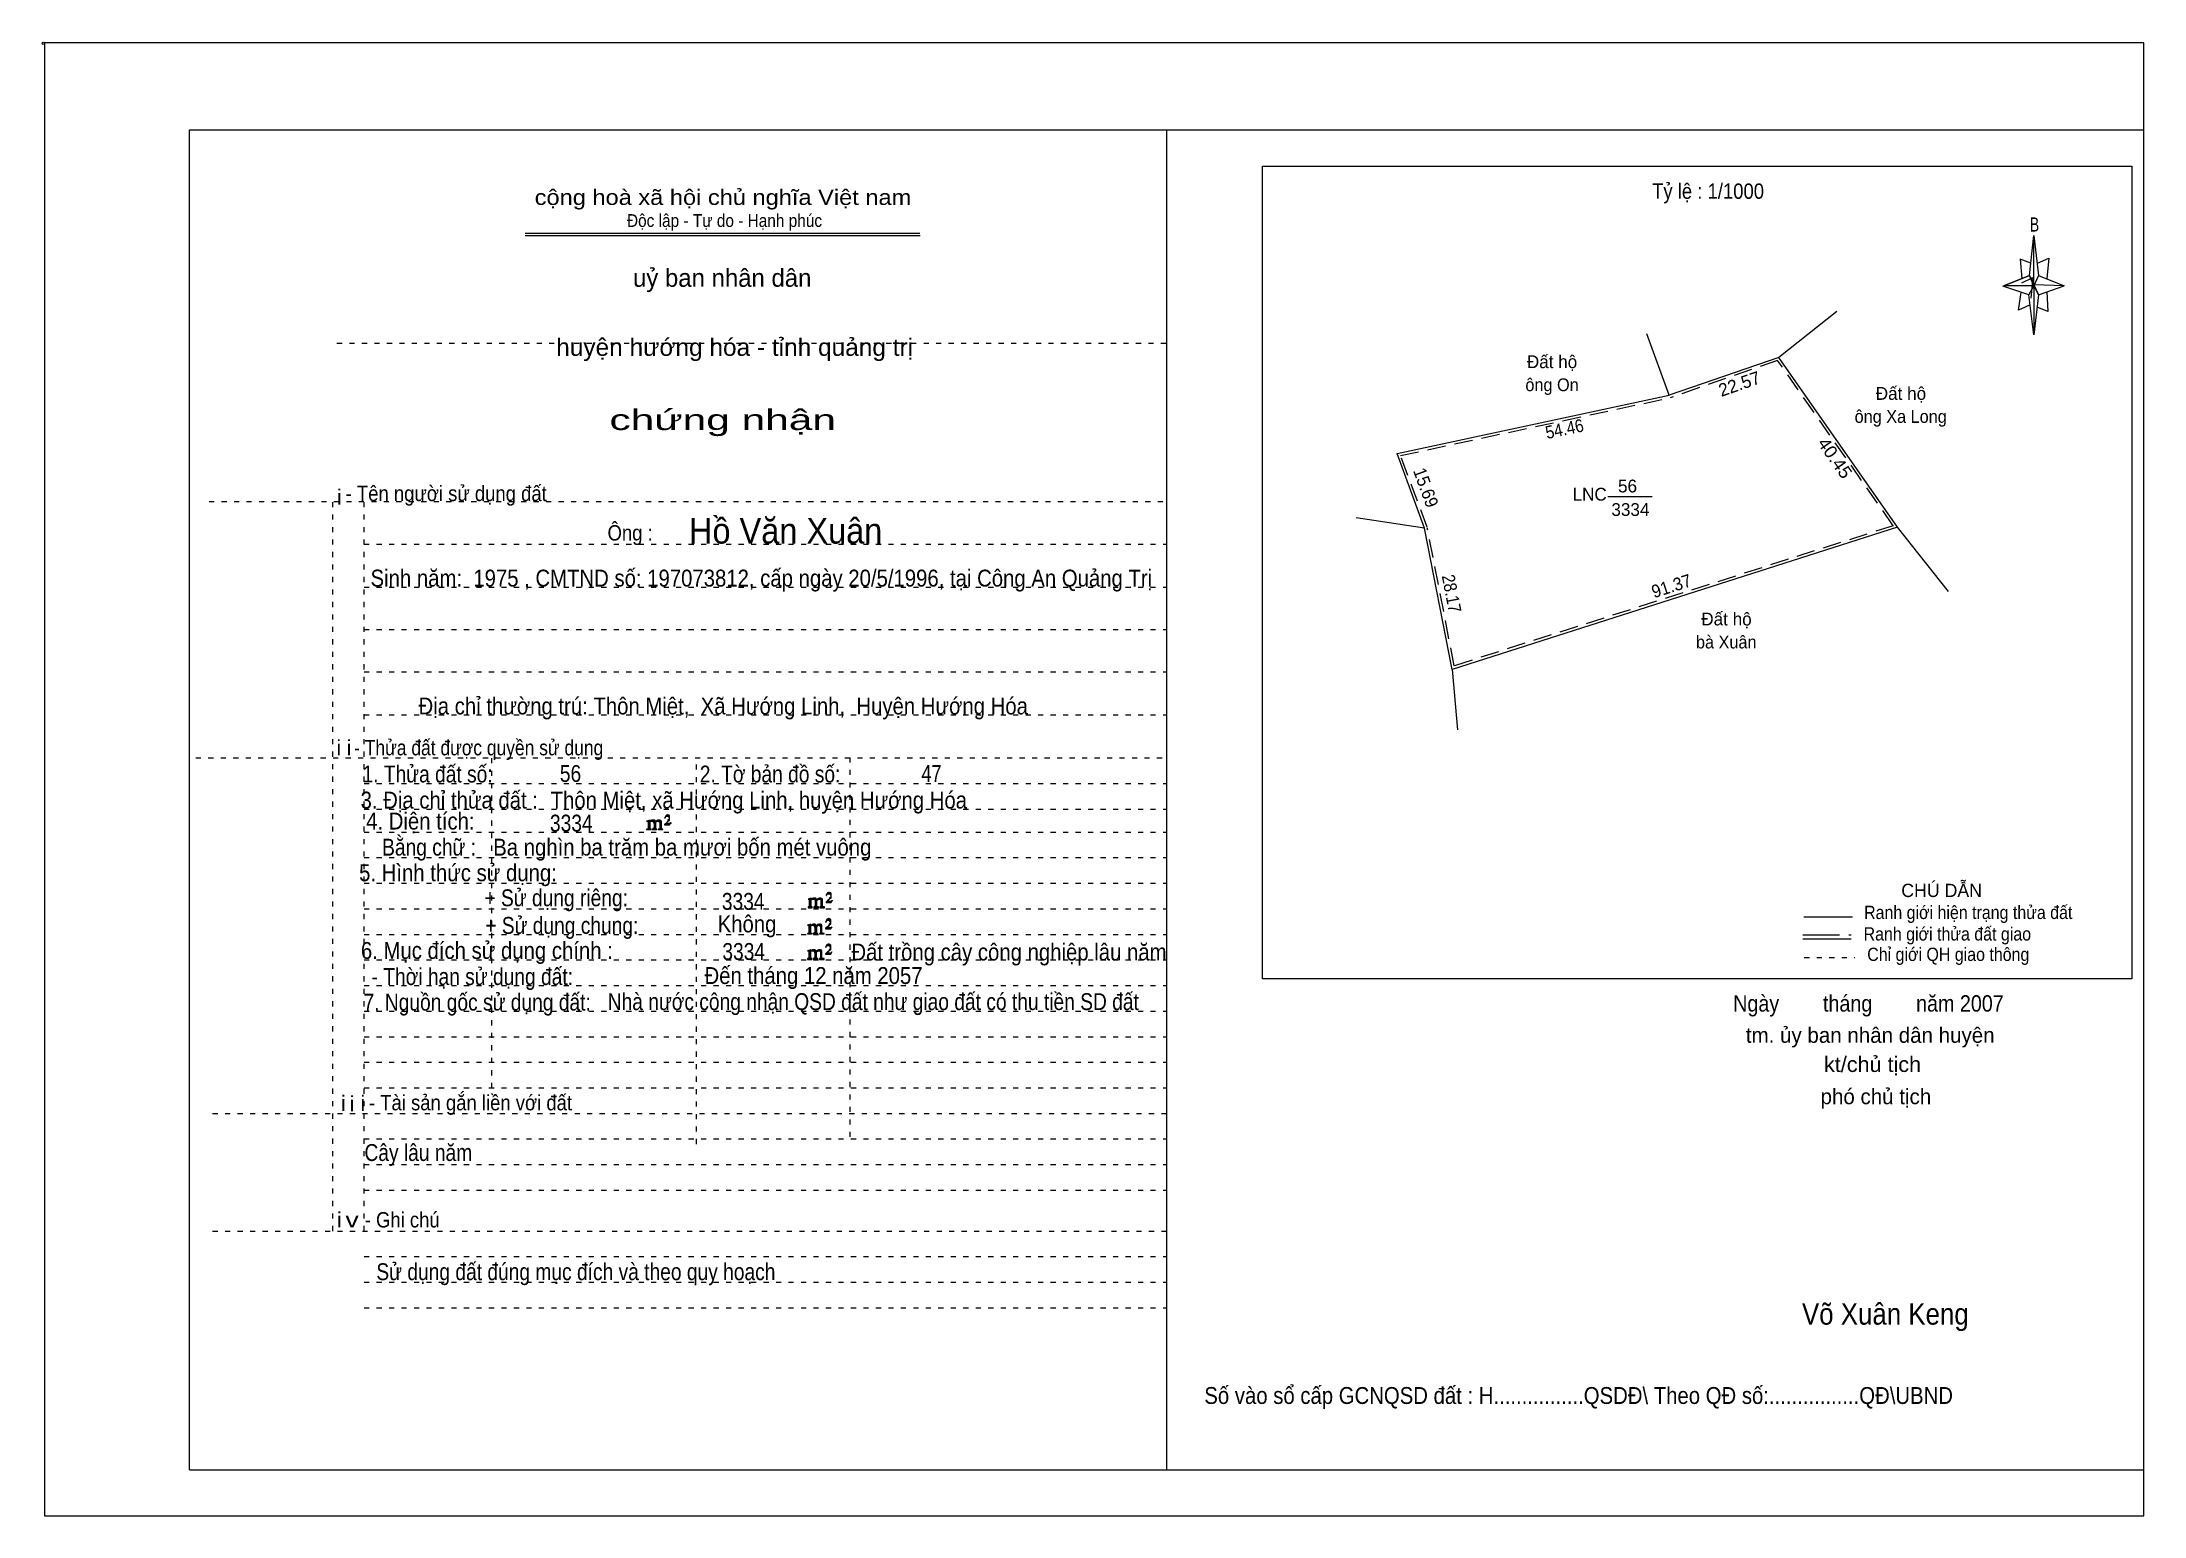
# Model space of a CAD drawing. Header units: centimetres. Extents: x -1.6 to 39.5, y -3.3 to 25.5.
import ezdxf
from ezdxf.enums import TextEntityAlignment as Align

# ---------------------------------------------------------------- set-up
doc = ezdxf.new("R2010")
doc.units = ezdxf.units.CM
doc.header["$LTSCALE"] = 0.12
for name, pattern in [('DOTTED', [1.5, 0.3, -1.2]), ('LONG_DASHED', [7.5, 6, -1.5]), ('MEDIUM_DASHED', [4.5, 3, -1.5])]:
    doc.linetypes.add(name, pattern=pattern)
for name, color, linetype, lineweight in [('1', 7, 'DOTTED', 13), ('10', 7, 'Continuous', 13), ('13', 7, 'Continuous', 13), ('4', 7, 'Continuous', 13), ('5', 7, 'Continuous', 13), ('50', 7, 'Continuous', 13)]:
    doc.layers.add(name, color=color, linetype=linetype, lineweight=lineweight)
doc.layers.add('30', color=7, linetype='Continuous')

msp = doc.modelspace()

# ---------------------------------------------------------------- hatches: boundary and pattern name
at = {"layer": '50'}
for points in [[(10.27, 10.13), (10.27, 10.12), (10.27, 10.11), (10.25, 10.11), (10.24, 10.11), (10.24, 10.1), (10.33, 10.1), (10.33, 10.11), (10.32, 10.11), (10.31, 10.11), (10.31, 10.12), (10.31, 10.13), (10.31, 10.24), (10.31, 10.25), (10.32, 10.26), (10.34, 10.26), (10.35, 10.26), (10.36, 10.26), (10.37, 10.25), (10.39, 10.22), (10.39, 10.13), (10.37, 10.12), (10.37, 10.11), (10.36, 10.11), (10.35, 10.11), (10.35, 10.1), (10.44, 10.1), (10.44, 10.11), (10.43, 10.11), (10.42, 10.11), (10.42, 10.12), (10.42, 10.13), (10.42, 10.24), (10.44, 10.26), (10.45, 10.26), (10.46, 10.26), (10.49, 10.26), (10.49, 10.25), (10.5, 10.24), (10.5, 10.22), (10.5, 10.13), (10.5, 10.12), (10.49, 10.11), (10.49, 10.11), (10.47, 10.11), (10.47, 10.1), (10.56, 10.1), (10.56, 10.11), (10.55, 10.11), (10.54, 10.11), (10.53, 10.12), (10.53, 10.13), (10.53, 10.2), (10.53, 10.25), (10.53, 10.26), (10.52, 10.27), (10.5, 10.28), (10.47, 10.28), (10.46, 10.28), (10.44, 10.27), (10.41, 10.25), (10.41, 10.26), (10.4, 10.28), (10.39, 10.28), (10.37, 10.28), (10.35, 10.28), (10.34, 10.28), (10.32, 10.26), (10.31, 10.26), (10.31, 10.25), (10.31, 10.25), (10.31, 10.26), (10.31, 10.28), (10.24, 10.26), (10.24, 10.26), (10.25, 10.26), (10.27, 10.25), (10.27, 10.24), (10.27, 10.23)], [(10.69, 10.19), (10.72, 10.24), (10.72, 10.24), (10.71, 10.22), (10.69, 10.22), (10.68, 10.22), (10.63, 10.22), (10.66, 10.26), (10.67, 10.27), (10.69, 10.28), (10.69, 10.3), (10.69, 10.32), (10.69, 10.34), (10.69, 10.35), (10.69, 10.37), (10.68, 10.38), (10.67, 10.38), (10.66, 10.39), (10.65, 10.39), (10.63, 10.38), (10.63, 10.38), (10.62, 10.37), (10.61, 10.35), (10.59, 10.33), (10.61, 10.33), (10.61, 10.35), (10.62, 10.35), (10.63, 10.36), (10.65, 10.36), (10.66, 10.36), (10.67, 10.35), (10.68, 10.35), (10.68, 10.32), (10.68, 10.3), (10.66, 10.28), (10.66, 10.26), (10.65, 10.25), (10.59, 10.2), (10.59, 10.19)], [(13.42, 8.61), (13.42, 8.6), (13.42, 8.59), (13.41, 8.59), (13.4, 8.59), (13.4, 8.57), (13.48, 8.57), (13.48, 8.59), (13.47, 8.59), (13.46, 8.59), (13.46, 8.6), (13.46, 8.61), (13.46, 8.72), (13.46, 8.73), (13.47, 8.74), (13.5, 8.74), (13.51, 8.74), (13.52, 8.74), (13.53, 8.73), (13.54, 8.69), (13.54, 8.61), (13.53, 8.6), (13.53, 8.59), (13.52, 8.59), (13.51, 8.59), (13.51, 8.57), (13.6, 8.57), (13.6, 8.59), (13.58, 8.59), (13.57, 8.59), (13.57, 8.6), (13.57, 8.61), (13.57, 8.72), (13.6, 8.74), (13.61, 8.74), (13.62, 8.74), (13.64, 8.74), (13.64, 8.73), (13.65, 8.72), (13.65, 8.69), (13.65, 8.61), (13.65, 8.6), (13.64, 8.59), (13.64, 8.59), (13.63, 8.59), (13.63, 8.57), (13.72, 8.57), (13.72, 8.59), (13.7, 8.59), (13.69, 8.59), (13.68, 8.6), (13.68, 8.61), (13.68, 8.68), (13.68, 8.73), (13.68, 8.74), (13.67, 8.75), (13.65, 8.76), (13.63, 8.76), (13.62, 8.76), (13.6, 8.75), (13.56, 8.73), (13.56, 8.74), (13.55, 8.76), (13.54, 8.76), (13.53, 8.76), (13.51, 8.76), (13.5, 8.76), (13.47, 8.74), (13.46, 8.74), (13.46, 8.73), (13.46, 8.73), (13.46, 8.74), (13.46, 8.76), (13.4, 8.74), (13.4, 8.74), (13.41, 8.74), (13.42, 8.73), (13.42, 8.72), (13.42, 8.71)], [(13.85, 8.67), (13.87, 8.72), (13.87, 8.72), (13.86, 8.69), (13.85, 8.69), (13.84, 8.69), (13.78, 8.69), (13.82, 8.74), (13.83, 8.75), (13.85, 8.76), (13.85, 8.78), (13.85, 8.79), (13.85, 8.82), (13.85, 8.83), (13.85, 8.85), (13.84, 8.86), (13.83, 8.86), (13.82, 8.87), (13.8, 8.87), (13.78, 8.86), (13.78, 8.86), (13.77, 8.85), (13.76, 8.83), (13.75, 8.81), (13.76, 8.81), (13.76, 8.83), (13.77, 8.83), (13.78, 8.84), (13.8, 8.84), (13.82, 8.84), (13.83, 8.83), (13.84, 8.83), (13.84, 8.79), (13.84, 8.78), (13.82, 8.76), (13.82, 8.74), (13.8, 8.73), (13.75, 8.68), (13.75, 8.67)], [(13.41, 8.09), (13.41, 8.08), (13.41, 8.07), (13.4, 8.07), (13.39, 8.07), (13.39, 8.06), (13.48, 8.06), (13.48, 8.07), (13.47, 8.07), (13.45, 8.07), (13.45, 8.08), (13.45, 8.09), (13.45, 8.2), (13.45, 8.21), (13.47, 8.23), (13.49, 8.23), (13.5, 8.23), (13.51, 8.23), (13.52, 8.21), (13.53, 8.18), (13.53, 8.09), (13.52, 8.08), (13.52, 8.07), (13.51, 8.07), (13.5, 8.07), (13.5, 8.06), (13.59, 8.06), (13.59, 8.07), (13.58, 8.07), (13.57, 8.07), (13.57, 8.08), (13.57, 8.09), (13.57, 8.2), (13.59, 8.23), (13.6, 8.23), (13.61, 8.23), (13.63, 8.23), (13.63, 8.21), (13.64, 8.2), (13.64, 8.18), (13.64, 8.09), (13.64, 8.08), (13.63, 8.07), (13.63, 8.07), (13.62, 8.07), (13.62, 8.06), (13.71, 8.06), (13.71, 8.07), (13.7, 8.07), (13.69, 8.07), (13.67, 8.08), (13.67, 8.09), (13.67, 8.17), (13.67, 8.21), (13.67, 8.23), (13.66, 8.24), (13.64, 8.25), (13.62, 8.25), (13.61, 8.25), (13.59, 8.24), (13.55, 8.21), (13.55, 8.23), (13.54, 8.25), (13.53, 8.25), (13.52, 8.25), (13.5, 8.25), (13.49, 8.25), (13.47, 8.23), (13.45, 8.23), (13.45, 8.21), (13.45, 8.21), (13.45, 8.23), (13.45, 8.25), (13.39, 8.23), (13.39, 8.23), (13.4, 8.23), (13.41, 8.21), (13.41, 8.2), (13.41, 8.19)], [(13.84, 8.16), (13.86, 8.2), (13.86, 8.2), (13.85, 8.18), (13.84, 8.18), (13.83, 8.18), (13.77, 8.18), (13.81, 8.23), (13.82, 8.24), (13.84, 8.25), (13.84, 8.27), (13.84, 8.28), (13.84, 8.3), (13.84, 8.31), (13.84, 8.34), (13.83, 8.35), (13.82, 8.35), (13.81, 8.36), (13.8, 8.36), (13.77, 8.35), (13.77, 8.35), (13.76, 8.34), (13.75, 8.31), (13.74, 8.29), (13.75, 8.29), (13.75, 8.31), (13.76, 8.31), (13.77, 8.33), (13.8, 8.33), (13.81, 8.33), (13.82, 8.31), (13.83, 8.31), (13.83, 8.28), (13.83, 8.27), (13.81, 8.25), (13.81, 8.23), (13.8, 8.21), (13.74, 8.17), (13.74, 8.16)], [(13.84, 7.66), (13.86, 7.71), (13.86, 7.71), (13.85, 7.68), (13.84, 7.68), (13.83, 7.68), (13.77, 7.68), (13.81, 7.73), (13.82, 7.74), (13.84, 7.75), (13.84, 7.77), (13.84, 7.78), (13.84, 7.81), (13.84, 7.82), (13.84, 7.84), (13.83, 7.85), (13.82, 7.85), (13.81, 7.86), (13.79, 7.86), (13.77, 7.85), (13.77, 7.85), (13.76, 7.84), (13.75, 7.82), (13.74, 7.8), (13.75, 7.8), (13.75, 7.82), (13.76, 7.82), (13.77, 7.83), (13.79, 7.83), (13.81, 7.83), (13.82, 7.82), (13.83, 7.82), (13.83, 7.78), (13.83, 7.77), (13.81, 7.75), (13.81, 7.73), (13.79, 7.72), (13.74, 7.67), (13.74, 7.66)], [(13.41, 7.6), (13.41, 7.59), (13.41, 7.58), (13.4, 7.58), (13.39, 7.58), (13.39, 7.56), (13.47, 7.56), (13.47, 7.58), (13.46, 7.58), (13.45, 7.58), (13.45, 7.59), (13.45, 7.6), (13.45, 7.71), (13.45, 7.72), (13.46, 7.73), (13.49, 7.73), (13.5, 7.73), (13.51, 7.73), (13.52, 7.72), (13.53, 7.68), (13.53, 7.6), (13.52, 7.59), (13.52, 7.58), (13.51, 7.58), (13.5, 7.58), (13.5, 7.56), (13.59, 7.56), (13.59, 7.58), (13.57, 7.58), (13.56, 7.58), (13.56, 7.59), (13.56, 7.6), (13.56, 7.71), (13.59, 7.73), (13.6, 7.73), (13.61, 7.73), (13.63, 7.73), (13.63, 7.72), (13.64, 7.71), (13.64, 7.68), (13.64, 7.6), (13.64, 7.59), (13.63, 7.58), (13.63, 7.58), (13.62, 7.58), (13.62, 7.56), (13.71, 7.56), (13.71, 7.58), (13.69, 7.58), (13.68, 7.58), (13.67, 7.59), (13.67, 7.6), (13.67, 7.67), (13.67, 7.72), (13.67, 7.73), (13.66, 7.74), (13.64, 7.75), (13.62, 7.75), (13.61, 7.75), (13.59, 7.74), (13.55, 7.72), (13.55, 7.73), (13.54, 7.75), (13.53, 7.75), (13.52, 7.75), (13.5, 7.75), (13.49, 7.75), (13.46, 7.73), (13.45, 7.73), (13.45, 7.72), (13.45, 7.72), (13.45, 7.73), (13.45, 7.75), (13.39, 7.73), (13.39, 7.73), (13.4, 7.73), (13.41, 7.72), (13.41, 7.71), (13.41, 7.7)]]:
    msp.add_hatch(color=256, dxfattribs=at).paths.add_polyline_path(points)

# ---------------------------------------------------------------- linework, layer by layer
at = {"layer": '1', "linetype": 'Continuous'}
for p, q in [((1.31, -2.42), (1.31, 23.78)), ((1.31, 23.78), (39.51, 23.78)), ((20.41, -2.42), (20.41, 23.78)), ((39.51, -2.42), (39.51, 23.78)), ((7.87, 21.76), (15.58, 21.76)), ((7.87, 21.71), (15.59, 21.71)), ((37.26, 20.55), (36.75, 20.72)), ((1.31, -2.42), (39.51, -2.42))]:
    msp.add_line(p, q, dxfattribs=at)
at = {"layer": '1'}
for p, q in [((4.19, 19.61), (20.41, 19.61)), ((1.69, 16.51), (20.41, 16.51)), ((4.11, 2.25), (4.11, 16.51)), ((4.72, 2.25), (4.72, 16.51)), ((4.72, 15.68), (20.41, 15.68)), ((4.72, 14.84), (20.41, 14.84)), ((4.72, 14.01), (20.41, 14.01)), ((4.72, 13.18), (20.41, 13.18)), ((4.72, 12.34), (20.41, 12.34)), ((1.43, 11.5), (20.41, 11.5)), ((7.22, 5.05), (7.22, 11.5)), ((11.22, 3.95), (11.22, 11.5)), ((14.22, 4.09), (14.22, 11.5)), ((4.72, 11), (20.41, 11)), ((4.72, 10.5), (20.41, 10.5)), ((4.72, 10.05), (20.41, 10.05)), ((4.72, 9.55), (20.41, 9.55)), ((4.72, 9.05), (20.41, 9.05)), ((4.72, 8.55), (20.41, 8.55)), ((4.72, 8.05), (20.41, 8.05)), ((4.72, 7.55), (20.41, 7.55)), ((4.72, 7.05), (20.41, 7.05)), ((4.72, 6.55), (20.41, 6.55)), ((4.72, 6.05), (20.41, 6.05)), ((4.72, 5.55), (20.41, 5.55)), ((4.72, 5.05), (20.41, 5.05)), ((1.76, 4.55), (20.41, 4.55)), ((4.72, 4.05), (20.41, 4.05)), ((4.72, 3.55), (20.41, 3.55)), ((4.72, 3.05), (20.41, 3.05)), ((1.76, 2.25), (20.41, 2.25)), ((4.72, 1.75), (20.41, 1.75)), ((4.72, 1.25), (20.41, 1.25)), ((4.72, 0.75), (20.41, 0.75))]:
    msp.add_line(p, q, dxfattribs=at)
at = {"layer": '1', "linetype": 'Continuous'}
msp.add_lwpolyline([(-1.53, -3.32), (39.51, -3.32), (39.51, 25.48), (-1.53, 25.48)], close=True, dxfattribs=at)
msp.add_lwpolyline([(37.27, 20.35), (37.06, 20.25), (37.11, 20.6)], dxfattribs=at)
at = {"layer": '10'}
for p, q in [((33.51, 20.23), (32.37, 19.33)), ((30.23, 18.59), (29.79, 19.79)), ((24.91, 17.45), (30.23, 18.59)), ((25.45, 15.99), (24.91, 17.45)), ((25.45, 15.99), (24.11, 16.19)), ((25.99, 13.23), (25.45, 15.99)), ((34.69, 16.01), (25.99, 13.23)), ((35.69, 14.75), (34.69, 16.01)), ((25.99, 13.23), (26.09, 12.05))]:
    msp.add_line(p, q, dxfattribs=at)
at = {"layer": '10', "linetype": 'MEDIUM_DASHED'}
for p, q in [((32.35, 19.27), (30.25, 18.54)), ((34.61, 16.04), (32.35, 19.27)), ((24.98, 17.41), (30.24, 18.54)), ((25.5, 16.01), (24.98, 17.41))]:
    msp.add_line(p, q, dxfattribs=at)
at = {"layer": '10'}
msp.add_lwpolyline([(34.69, 16.01), (32.37, 19.33), (30.23, 18.59)], dxfattribs=at)
at = {"layer": '10', "linetype": 'MEDIUM_DASHED'}
msp.add_lwpolyline([(34.61, 16.04), (26.03, 13.3), (25.5, 16)], dxfattribs=at)
at = {"layer": '13'}
msp.add_line((29.03, 16.61), (29.9, 16.61), dxfattribs=at)
at = {"layer": '4'}
for p, q in [((32.86, 8.39), (33.81, 8.39)), ((32.84, 7.96), (33.79, 7.96))]:
    msp.add_line(p, q, dxfattribs=at)
at = {"layer": '4', "linetype": 'LONG_DASHED'}
msp.add_line((32.84, 8.04), (33.79, 8.04), dxfattribs=at)
at = {"layer": '4', "linetype": 'DOTTED'}
msp.add_line((32.87, 7.6), (33.86, 7.6), dxfattribs=at)
at = {"layer": '4'}
msp.add_lwpolyline([(22.28, 23.07), (39.27, 23.07), (39.27, 7.18), (22.28, 7.18)], close=True, dxfattribs=at)
msp.add_circle((-1.55, 25.47), 0.025, dxfattribs=at)
at = {"layer": '5'}
for p, q in [((37.27, 20.93), (37.36, 21.71)), ((37.45, 20.55), (37.36, 19.77)), ((37.45, 20.93), (37.95, 20.73)), ((37.61, 20.61), (37.63, 20.23)), ((37.63, 20.23), (37.42, 20.31))]:
    msp.add_line(p, q, dxfattribs=at)
for points in [[(37.36, 21.71), (37.45, 20.93), (37.36, 20.73)], [(37.36, 20.73), (36.77, 20.73), (37.27, 20.93), (37.45, 20.55), (37.95, 20.73), (37.36, 20.75)], [(37.36, 20.73), (37.36, 19.77), (37.26, 20.55)]]:
    msp.add_lwpolyline(points, close=True, dxfattribs=at)
for points in [[(37.3, 21.17), (37.09, 21.25), (37.12, 20.87)], [(37.43, 21.17), (37.65, 21.27), (37.61, 20.87)], [(37.36, 20.73), (37.27, 20.93), (36.77, 20.73)], [(37.12, 20.79), (37.34, 20.89), (37.3, 20.49)], [(37.36, 20.73), (37.45, 20.55), (37.95, 20.73)]]:
    msp.add_lwpolyline(points, dxfattribs=at)
at = {"layer": '50'}
for points in [[(10.27, 10.13), (10.27, 10.12), (10.27, 10.11), (10.25, 10.11), (10.24, 10.11), (10.24, 10.1), (10.33, 10.1), (10.33, 10.11), (10.32, 10.11), (10.31, 10.11), (10.31, 10.12), (10.31, 10.13), (10.31, 10.24), (10.31, 10.25), (10.32, 10.26), (10.34, 10.26), (10.35, 10.26), (10.36, 10.26), (10.37, 10.25), (10.39, 10.22), (10.39, 10.13), (10.37, 10.12), (10.37, 10.11), (10.36, 10.11), (10.35, 10.11), (10.35, 10.1), (10.44, 10.1), (10.44, 10.11), (10.43, 10.11), (10.42, 10.11), (10.42, 10.12), (10.42, 10.13), (10.42, 10.24), (10.44, 10.26), (10.45, 10.26), (10.46, 10.26), (10.49, 10.26), (10.49, 10.25), (10.5, 10.24), (10.5, 10.22), (10.5, 10.13), (10.5, 10.12), (10.49, 10.11), (10.49, 10.11), (10.47, 10.11), (10.47, 10.1), (10.56, 10.1), (10.56, 10.11), (10.55, 10.11), (10.54, 10.11), (10.53, 10.12), (10.53, 10.13), (10.53, 10.2), (10.53, 10.25), (10.53, 10.26), (10.52, 10.27), (10.5, 10.28), (10.47, 10.28), (10.46, 10.28), (10.44, 10.27), (10.41, 10.25), (10.41, 10.26), (10.4, 10.28), (10.39, 10.28), (10.37, 10.28), (10.35, 10.28), (10.34, 10.28), (10.32, 10.26), (10.31, 10.26), (10.31, 10.25), (10.31, 10.25), (10.31, 10.26), (10.31, 10.28), (10.24, 10.26), (10.24, 10.26), (10.25, 10.26), (10.27, 10.25), (10.27, 10.24), (10.27, 10.23)], [(10.69, 10.19), (10.72, 10.24), (10.72, 10.24), (10.71, 10.22), (10.69, 10.22), (10.68, 10.22), (10.63, 10.22), (10.66, 10.26), (10.67, 10.27), (10.69, 10.28), (10.69, 10.3), (10.69, 10.32), (10.69, 10.34), (10.69, 10.35), (10.69, 10.37), (10.68, 10.38), (10.67, 10.38), (10.66, 10.39), (10.65, 10.39), (10.63, 10.38), (10.63, 10.38), (10.62, 10.37), (10.61, 10.35), (10.59, 10.33), (10.61, 10.33), (10.61, 10.35), (10.62, 10.35), (10.63, 10.36), (10.65, 10.36), (10.66, 10.36), (10.67, 10.35), (10.68, 10.35), (10.68, 10.32), (10.68, 10.3), (10.66, 10.28), (10.66, 10.26), (10.65, 10.25), (10.59, 10.2), (10.59, 10.19)], [(13.42, 8.61), (13.42, 8.6), (13.42, 8.59), (13.41, 8.59), (13.4, 8.59), (13.4, 8.57), (13.48, 8.57), (13.48, 8.59), (13.47, 8.59), (13.46, 8.59), (13.46, 8.6), (13.46, 8.61), (13.46, 8.72), (13.46, 8.73), (13.47, 8.74), (13.5, 8.74), (13.51, 8.74), (13.52, 8.74), (13.53, 8.73), (13.54, 8.69), (13.54, 8.61), (13.53, 8.6), (13.53, 8.59), (13.52, 8.59), (13.51, 8.59), (13.51, 8.57), (13.6, 8.57), (13.6, 8.59), (13.58, 8.59), (13.57, 8.59), (13.57, 8.6), (13.57, 8.61), (13.57, 8.72), (13.6, 8.74), (13.61, 8.74), (13.62, 8.74), (13.64, 8.74), (13.64, 8.73), (13.65, 8.72), (13.65, 8.69), (13.65, 8.61), (13.65, 8.6), (13.64, 8.59), (13.64, 8.59), (13.63, 8.59), (13.63, 8.57), (13.72, 8.57), (13.72, 8.59), (13.7, 8.59), (13.69, 8.59), (13.68, 8.6), (13.68, 8.61), (13.68, 8.68), (13.68, 8.73), (13.68, 8.74), (13.67, 8.75), (13.65, 8.76), (13.63, 8.76), (13.62, 8.76), (13.6, 8.75), (13.56, 8.73), (13.56, 8.74), (13.55, 8.76), (13.54, 8.76), (13.53, 8.76), (13.51, 8.76), (13.5, 8.76), (13.47, 8.74), (13.46, 8.74), (13.46, 8.73), (13.46, 8.73), (13.46, 8.74), (13.46, 8.76), (13.4, 8.74), (13.4, 8.74), (13.41, 8.74), (13.42, 8.73), (13.42, 8.72), (13.42, 8.71)], [(13.85, 8.67), (13.87, 8.72), (13.87, 8.72), (13.86, 8.69), (13.85, 8.69), (13.84, 8.69), (13.78, 8.69), (13.82, 8.74), (13.83, 8.75), (13.85, 8.76), (13.85, 8.78), (13.85, 8.79), (13.85, 8.82), (13.85, 8.83), (13.85, 8.85), (13.84, 8.86), (13.83, 8.86), (13.82, 8.87), (13.8, 8.87), (13.78, 8.86), (13.78, 8.86), (13.77, 8.85), (13.76, 8.83), (13.75, 8.81), (13.76, 8.81), (13.76, 8.83), (13.77, 8.83), (13.78, 8.84), (13.8, 8.84), (13.82, 8.84), (13.83, 8.83), (13.84, 8.83), (13.84, 8.79), (13.84, 8.78), (13.82, 8.76), (13.82, 8.74), (13.8, 8.73), (13.75, 8.68), (13.75, 8.67)], [(13.41, 8.09), (13.41, 8.08), (13.41, 8.07), (13.4, 8.07), (13.39, 8.07), (13.39, 8.06), (13.48, 8.06), (13.48, 8.07), (13.47, 8.07), (13.45, 8.07), (13.45, 8.08), (13.45, 8.09), (13.45, 8.2), (13.45, 8.21), (13.47, 8.23), (13.49, 8.23), (13.5, 8.23), (13.51, 8.23), (13.52, 8.21), (13.53, 8.18), (13.53, 8.09), (13.52, 8.08), (13.52, 8.07), (13.51, 8.07), (13.5, 8.07), (13.5, 8.06), (13.59, 8.06), (13.59, 8.07), (13.58, 8.07), (13.57, 8.07), (13.57, 8.08), (13.57, 8.09), (13.57, 8.2), (13.59, 8.23), (13.6, 8.23), (13.61, 8.23), (13.63, 8.23), (13.63, 8.21), (13.64, 8.2), (13.64, 8.18), (13.64, 8.09), (13.64, 8.08), (13.63, 8.07), (13.63, 8.07), (13.62, 8.07), (13.62, 8.06), (13.71, 8.06), (13.71, 8.07), (13.7, 8.07), (13.69, 8.07), (13.67, 8.08), (13.67, 8.09), (13.67, 8.17), (13.67, 8.21), (13.67, 8.23), (13.66, 8.24), (13.64, 8.25), (13.62, 8.25), (13.61, 8.25), (13.59, 8.24), (13.55, 8.21), (13.55, 8.23), (13.54, 8.25), (13.53, 8.25), (13.52, 8.25), (13.5, 8.25), (13.49, 8.25), (13.47, 8.23), (13.45, 8.23), (13.45, 8.21), (13.45, 8.21), (13.45, 8.23), (13.45, 8.25), (13.39, 8.23), (13.39, 8.23), (13.4, 8.23), (13.41, 8.21), (13.41, 8.2), (13.41, 8.19)], [(13.84, 8.16), (13.86, 8.2), (13.86, 8.2), (13.85, 8.18), (13.84, 8.18), (13.83, 8.18), (13.77, 8.18), (13.81, 8.23), (13.82, 8.24), (13.84, 8.25), (13.84, 8.27), (13.84, 8.28), (13.84, 8.3), (13.84, 8.31), (13.84, 8.34), (13.83, 8.35), (13.82, 8.35), (13.81, 8.36), (13.8, 8.36), (13.77, 8.35), (13.77, 8.35), (13.76, 8.34), (13.75, 8.31), (13.74, 8.29), (13.75, 8.29), (13.75, 8.31), (13.76, 8.31), (13.77, 8.33), (13.8, 8.33), (13.81, 8.33), (13.82, 8.31), (13.83, 8.31), (13.83, 8.28), (13.83, 8.27), (13.81, 8.25), (13.81, 8.23), (13.8, 8.21), (13.74, 8.17), (13.74, 8.16)], [(13.84, 7.66), (13.86, 7.71), (13.86, 7.71), (13.85, 7.68), (13.84, 7.68), (13.83, 7.68), (13.77, 7.68), (13.81, 7.73), (13.82, 7.74), (13.84, 7.75), (13.84, 7.77), (13.84, 7.78), (13.84, 7.81), (13.84, 7.82), (13.84, 7.84), (13.83, 7.85), (13.82, 7.85), (13.81, 7.86), (13.79, 7.86), (13.77, 7.85), (13.77, 7.85), (13.76, 7.84), (13.75, 7.82), (13.74, 7.8), (13.75, 7.8), (13.75, 7.82), (13.76, 7.82), (13.77, 7.83), (13.79, 7.83), (13.81, 7.83), (13.82, 7.82), (13.83, 7.82), (13.83, 7.78), (13.83, 7.77), (13.81, 7.75), (13.81, 7.73), (13.79, 7.72), (13.74, 7.67), (13.74, 7.66)], [(13.41, 7.6), (13.41, 7.59), (13.41, 7.58), (13.4, 7.58), (13.39, 7.58), (13.39, 7.56), (13.47, 7.56), (13.47, 7.58), (13.46, 7.58), (13.45, 7.58), (13.45, 7.59), (13.45, 7.6), (13.45, 7.71), (13.45, 7.72), (13.46, 7.73), (13.49, 7.73), (13.5, 7.73), (13.51, 7.73), (13.52, 7.72), (13.53, 7.68), (13.53, 7.6), (13.52, 7.59), (13.52, 7.58), (13.51, 7.58), (13.5, 7.58), (13.5, 7.56), (13.59, 7.56), (13.59, 7.58), (13.57, 7.58), (13.56, 7.58), (13.56, 7.59), (13.56, 7.6), (13.56, 7.71), (13.59, 7.73), (13.6, 7.73), (13.61, 7.73), (13.63, 7.73), (13.63, 7.72), (13.64, 7.71), (13.64, 7.68), (13.64, 7.6), (13.64, 7.59), (13.63, 7.58), (13.63, 7.58), (13.62, 7.58), (13.62, 7.56), (13.71, 7.56), (13.71, 7.58), (13.69, 7.58), (13.68, 7.58), (13.67, 7.59), (13.67, 7.6), (13.67, 7.67), (13.67, 7.72), (13.67, 7.73), (13.66, 7.74), (13.64, 7.75), (13.62, 7.75), (13.61, 7.75), (13.59, 7.74), (13.55, 7.72), (13.55, 7.73), (13.54, 7.75), (13.53, 7.75), (13.52, 7.75), (13.5, 7.75), (13.49, 7.75), (13.46, 7.73), (13.45, 7.73), (13.45, 7.72), (13.45, 7.72), (13.45, 7.73), (13.45, 7.75), (13.39, 7.73), (13.39, 7.73), (13.4, 7.73), (13.41, 7.72), (13.41, 7.71), (13.41, 7.7)]]:
    msp.add_lwpolyline(points, close=True, dxfattribs=at)

# ---------------------------------------------------------------- texts
at = {"layer": '1'}
for s, height, width, p in [('cộng hoà xã hội chủ nghĩa Việt nam', 0.3, 1.15, (11.735, 22.31)), ('Độc lập - Tự do - Hạnh phúc', 0.25, 0.9, (11.765, 21.88)), ('chứng nhận', 0.4, 1.55, (11.73, 17.91)), ('- Tên người sử dụng đất', 0.3, 0.9, (6.325, 16.52)), ('- Thửa đất được quyền sử dụng', 0.3, 0.85, (6.96, 11.55)), ('- Tài sản gắn liền với đất ', 0.3, 0.9, (6.85, 4.61)), ('v', 0.3, 1.3, (4.485, 2.32)), ('- Ghi chú', 0.3, 0.9, (5.465, 2.32))]:
    msp.add_text(s, height=height, dxfattribs=dict(at, width=width)).set_placement(p, align=Align.CENTER)
for s, height, p in [('uỷ ban nhân dân', 0.35, (11.72, 20.71)), ('i', 0.3, (4.235, 16.45)), ('i', 0.3, (4.225, 11.55)), ('i', 0.3, (4.425, 11.55)), ('i', 0.3, (4.315, 4.6)), ('i', 0.3, (4.485, 4.59)), ('i', 0.3, (4.695, 4.6)), ('i', 0.3, (4.235, 2.32))]:
    msp.add_text(s, height=height, dxfattribs=at).set_placement(p, align=Align.CENTER)
at = {"layer": '10'}
for s, height, width, p in [('Tỷ lệ : 1/1000', 0.3, 0.9, (30.99, 22.43)), ('ông On', 0.25, 0.95, (27.94, 18.67)), ('ông Xa Long', 0.25, 0.95, (34.755, 18.05)), ('Hồ Văn Xuân', 0.5, 0.95, (12.96, 15.69)), ('bà Xuân', 0.25, 0.95, (31.345, 13.64)), ('Võ Xuân Keng', 0.42, 0.9, (34.455, 0.42))]:
    msp.add_text(s, height=height, dxfattribs=dict(at, width=width)).set_placement(p, align=Align.CENTER)
for p in [(27.94, 19.12), (34.76, 18.5), (31.35, 14.09)]:
    msp.add_text('Đất hộ', height=0.25, dxfattribs=at).set_placement(p, align=Align.CENTER)
for s, p in [('56', (29.23, 16.69)), ('3334', (29.1, 16.23))]:
    msp.add_text(s, height=0.25, dxfattribs=at).set_placement(p)
msp.add_text('LNC', height=0.25, dxfattribs=at).set_placement((29.01, 16.53), align=Align.RIGHT)
at = {"layer": '10', "width": 0.9}
msp.add_text('28.17', height=0.25, rotation=281.071, dxfattribs=at).set_placement((25.855, 14.689), align=Align.CENTER)
at = {"layer": '30'}
msp.add_text('22.57', height=0.25, rotation=19.222, dxfattribs=at).set_placement((31.644, 18.694), align=Align.CENTER)
for s, rotation, width, p in [('54.46', 11.879, 0.9, (28.209, 17.81)), ('40.45', 304.983, 1.05, (33.368, 17.292)), ('15.69', 290.017, 0.95, (25.357, 16.743)), ('91.37', 17.773, 0.95, (30.312, 14.742))]:
    msp.add_text(s, height=0.25, rotation=rotation, dxfattribs=dict(at, width=width)).set_placement(p, align=Align.CENTER)
at = {"layer": '4'}
msp.add_text('CHÚ DẪN', height=0.2591, dxfattribs=at).set_placement((35.555, 8.78), align=Align.CENTER)
at = {"layer": '4', "width": 0.9}
for s, p in [('Ranh giới hiện trạng thửa đất', (36.075, 8.35)), ('Ranh giới thửa đất giao ', (35.71, 7.93)), ('Chỉ giới QH giao thông', (35.685, 7.53))]:
    msp.add_text(s, height=0.2591, dxfattribs=at).set_placement(p, align=Align.CENTER)
at = {"layer": '5', "width": 0.75}
msp.add_text('B', height=0.276, dxfattribs=at).set_placement((37.37, 21.79), align=Align.CENTER)
at = {"layer": '50'}
for s, height, width, p in [('  huyện hướng hóa - tỉnh quảng trị', 0.34, 1.05, (11.83, 19.36)), ('Ông :', 0.3, 0.9, (9.92, 15.75)), ('Sinh năm:  1975 , CMTND số: 197073812, cấp ngày 20/5/1996, tại Công An Quảng Trị', 0.33, 0.9, (12.485, 14.85)), ('Địa chỉ thường trú: Thôn Miệt,  Xã Hướng Linh,  Huyện Hướng Hóa', 0.33, 0.9, (11.74, 12.35)), ('1. Thửa đất số:  ', 0.33, 0.85, (6.065, 11.02)), ('56', 0.33, 0.85, (8.755, 11.03)), ('2. Tờ bản đồ số:  ', 0.33, 0.85, (12.76, 11.02)), ('47', 0.33, 0.8, (15.81, 11.03)), ('3. Địa chỉ thửa đất : ', 0.33, 0.9, (6.44, 10.51)), ('Thôn Miệt, xã Hướng Linh, huyện Hướng Hóa', 0.33, 0.9, (12.435, 10.51)), ('4. Diện tích: ', 0.33, 0.9, (5.875, 10.1)), ('3334', 0.33, 0.85, (8.77, 10.06)), ('Bằng chữ :', 0.33, 0.85, (5.99, 9.59)), ('Ba nghìn ba trăm ba mươi bốn mét vuông', 0.33, 0.9, (10.94, 9.59)), ('5. Hình thức sử dụng:', 0.33, 0.9, (6.555, 9.09)), ('+ Sử dụng riêng:', 0.33, 0.85, (8.475, 8.6)), ('3334', 0.33, 0.85, (12.13, 8.53)), ('+ Sử dụng chung:', 0.33, 0.85, (8.585, 8.06)), ('Không', 0.33, 0.9, (12.205, 8.09)), ('6. Mục đích sử dụng chính :', 0.33, 0.9, (7.12, 7.57)), ('3334', 0.33, 0.85, (12.14, 7.55)), ('Đất trồng cây công nghiệp lâu năm', 0.33, 0.9, (17.325, 7.54)), ('- Thời hạn sử dụng đất:', 0.33, 0.85, (6.835, 7.06)), ('Đến tháng 12 năm 2057', 0.33, 0.9, (13.505, 7.08)), ('7. Nguồn gốc sử dụng đất:', 0.33, 0.85, (6.93, 6.56)), ('Nhà nước công nhận QSD đất như giao đất có thu tiền SD đất ', 0.33, 0.85, (14.725, 6.57)), ('Ngày        tháng        năm 2007', 0.32, 0.9, (34.125, 6.54)), ('kt/chủ tịch', 0.3, 1.05, (34.205, 5.36)), ('Cây lâu năm', 0.33, 0.85, (5.78, 3.62)), ('Sử dụng đất đúng mục đích và theo quy hoạch', 0.33, 0.85, (8.86, 1.29)), ('Số vào sổ cấp GCNQSD đất : H................QSDĐ\\ Theo QĐ số:................QĐ\\UBND', 0.33, 0.9, (28.46, -1.13))]:
    msp.add_text(s, height=height, dxfattribs=dict(at, width=width)).set_placement(p, align=Align.CENTER)
for s, p in [('tm. ủy ban nhân dân huyện ', (34.215, 5.93)), ('phó chủ tịch', (34.27, 4.73))]:
    msp.add_text(s, height=0.3, dxfattribs=at).set_placement(p, align=Align.CENTER)

doc.saveas('drawing.dxf')
